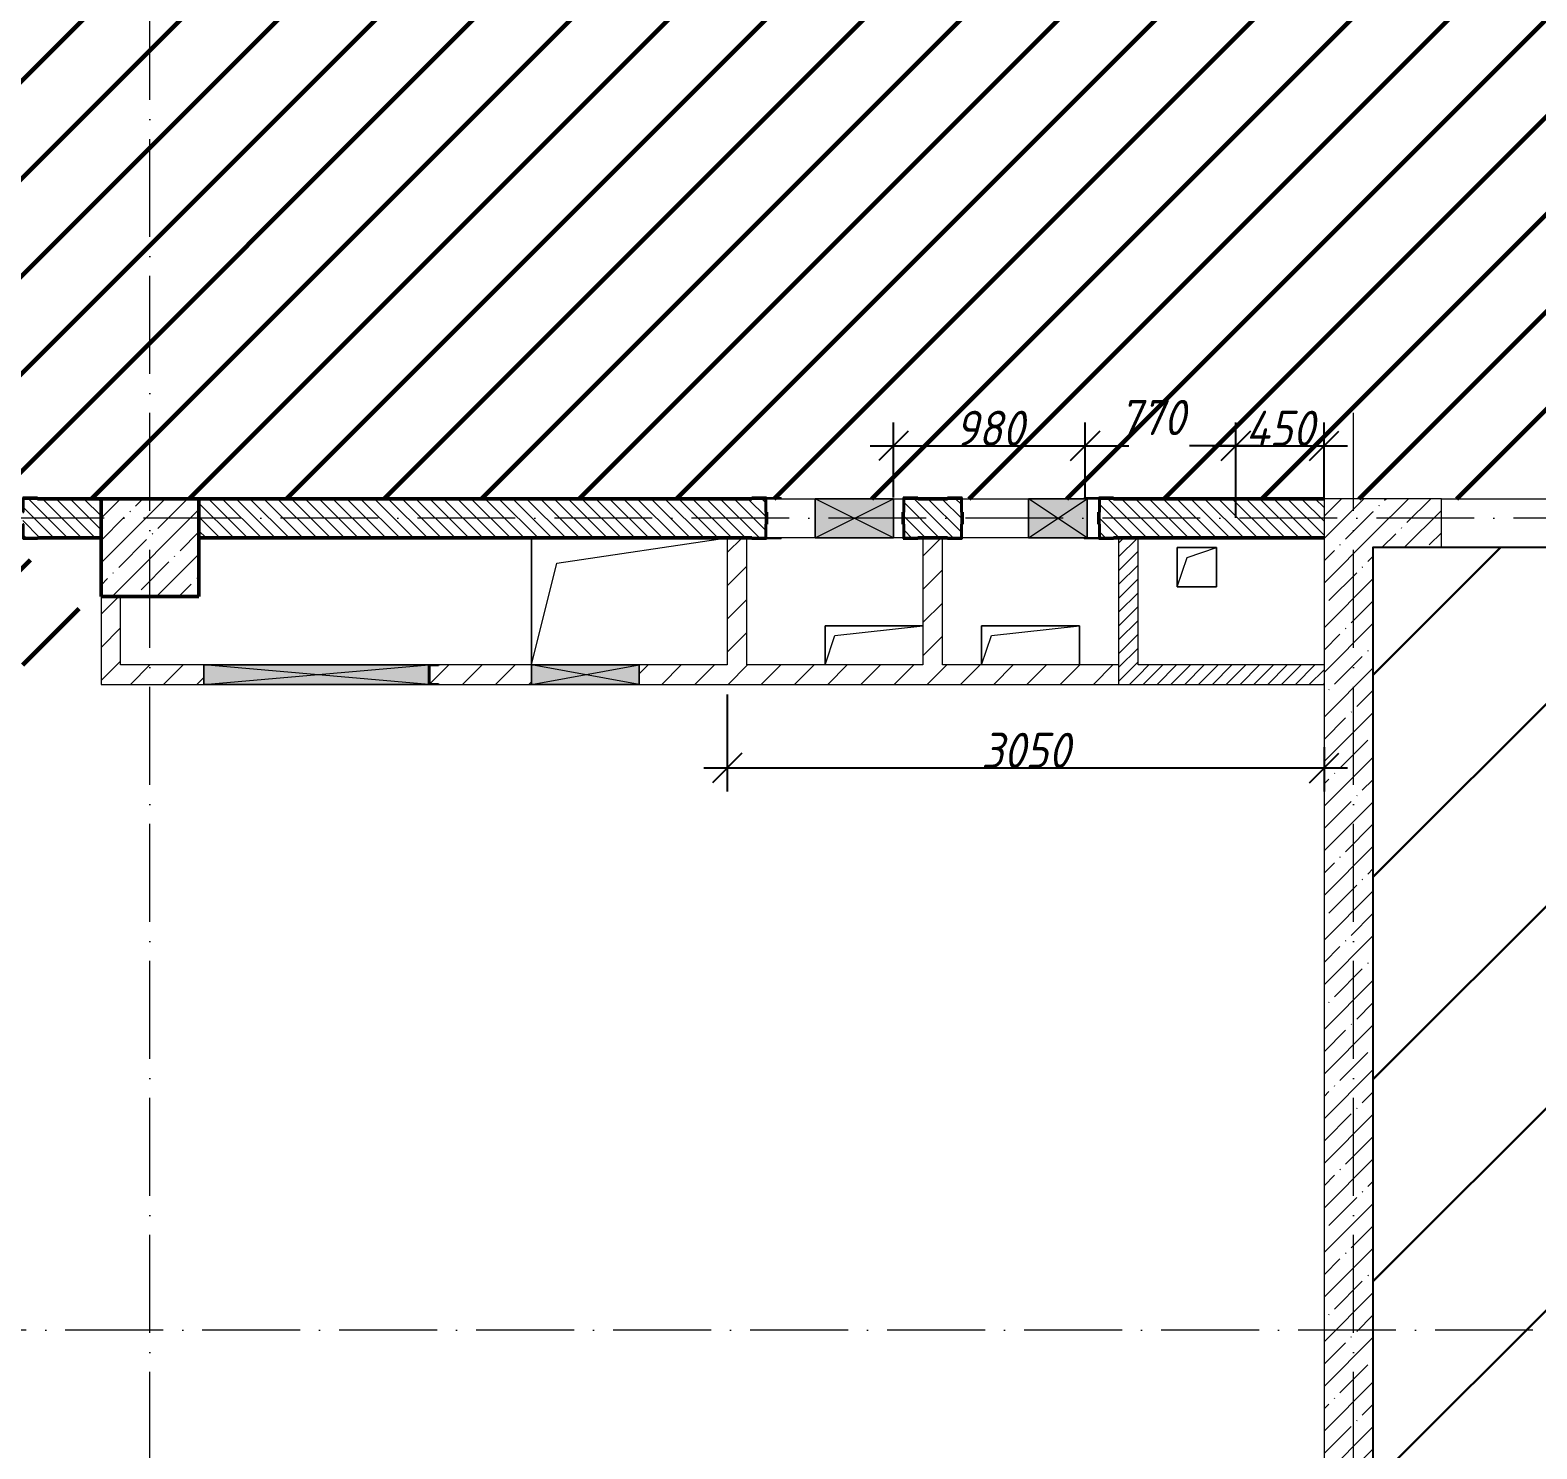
# Model space of a CAD drawing. Header units: millimetres. Extents: x -606178 to 312196, y -19338 to 632709.
# Drawn here: x -190364 to -182663, y 453019 to 460270 of the extents above; entities that cross this region are included whole.
import ezdxf

# ---------------------------------------------------------------- set-up
doc = ezdxf.new("R2010")
doc.units = ezdxf.units.MM
doc.linetypes.add('50_200_ШТРИХ_1Т_ш5_п1_п1_', pattern=[700, 500, -100, 0, -100])
for name, color, linetype, lineweight in [('4) ЛЕстницы', 5, 'Continuous', 30), ('6.4.1) Окр пт с инж. ПТ2.16', 3, 'Continuous', 60), ('A-____-____-DIMS', 7, 'Continuous', 9), ('A-DETL-GENF-OTLN', 7, 'Continuous', 9), ('A-FLOR-____-OTLN', 7, 'Continuous', 9), ('A-GENM-____-MCUT', 7, 'Continuous', 25), ('A-GENM-____-OTLN', 7, 'Continuous', 9), ('A-GENM-____-OTLN-1', 7, 'Continuous', 25), ('A-GLAZ-____-OTLN', 7, 'Continuous', 9), ('A-WALL-____-MCUT-1', 7, 'Continuous', 9), ('A-WALL-____-MCUT-2', 7, 'Continuous', 50), ('A-WALL-____-OTLN', 7, 'Continuous', 9), ('A-WALL-____-PATT-1', 7, 'Continuous', 9), ('A-WALL-FNSH-MCUT-1', 7, 'Continuous', 9), ('I-WALL-____-OTLN', 7, 'Continuous', 9), ('S-COLS-____-MCUT', 7, 'Continuous', 50), ('S-COLS-____-OTLN', 7, 'Continuous', 9), ('S-GRID-____-OTLN-1', 7, '50_200_ШТРИХ_1Т_ш5_п1_п1_', 9)]:
    doc.layers.add(name, color=color, linetype=linetype, lineweight=lineweight)
doc.styles.add('ISOCPEUR_I_10', font='isocpeui.ttf', dxfattribs={"width": 0.9, "height": 180})
doc.dimstyles.new('ISO-1_8_0_9К_СРЕДНИЙ_Кладочные_3', dxfattribs={"dimscale": 304.8, "dimtxt": 179.276612, "dimasz": 0.492126, "dimexe": 0.393701, "dimexo": 0, "dimgap": 0, "dimtad": 1, "dimdec": 3, "dimrnd": 0.001, "dimdsep": 46, "dimtxsty": 'ISOCPEUR_I_10', "dimblk1": 'OBLIQUE', "dimblk2": 'OBLIQUE', "dimsah": 1, "dimcen": 0.09, "dimdle": 0.393701, "dimazin": 0, "dimtfac": 1, "dimtdec": 4, "dimtix": 1, "dimtmove": 0, "dimatfit": 3, "dimfxl": 1, "dimtvp": 1, "dimtolj": 1, "dimtzin": 0, "dimarcsym": 2})
doc.dimstyles.new('ISO-1_8_0_9К_СРЕДНИЙ_Кладочные_5', dxfattribs={"dimscale": 304.8, "dimtxt": 179.276612, "dimasz": 0.492126, "dimexe": 0.393701, "dimexo": 0, "dimgap": 0, "dimtad": 1, "dimdec": 3, "dimrnd": 0.001, "dimdsep": 46, "dimtxsty": 'ISOCPEUR_I_10', "dimblk1": 'OBLIQUE', "dimblk2": 'OBLIQUE', "dimsah": 1, "dimcen": 0.09, "dimdle": 0.393701, "dimazin": 0, "dimtfac": 1, "dimtdec": 4, "dimtix": 1, "dimtmove": 2, "dimatfit": 3, "dimfxl": 1, "dimtvp": 1, "dimtolj": 1, "dimtzin": 0, "dimarcsym": 2})
pattern_1 = [(135, (-264901.3, 451794.26), (-35.35534, -35.35534), [])]
pattern_2 = [(45, (-264901.3, 451794.26), (-84.85281, 84.85281), [])]
pattern_3 = [(45, (-264901.3, 451794.26), (-35.35534, 35.35534), [])]
pattern_4 = [(45, (-264901.3, 451794.26), (-114.04925, 114.04925), []), (45, (-264787.25, 451794.26), (-114.04925, 114.04925), [201.612, -40.322, 3.353, -36.97])]

# ---------------------------------------------------------------- blocks, each defined once
blk = doc.blocks.new('BSC_Колонна _Прямоугольная - 500х500-V58-АР1_План отверстий 2 этажа в осях 1-64_А-ГГ')
at = {"layer": 'S-COLS-____-OTLN'}
h = blk.add_hatch(dxfattribs=at)
h.set_pattern_fill('FP_87', color=256, style=0, pattern_type=2)
h.set_pattern_definition([(45, (-75150, -5831.04), (-114.04925, 114.04925), []), (45, (-75035.95, -5831.04), (-114.04925, 114.04925), [201.613, -40.323, 3.353, -36.97])])
h.paths.add_polyline_path([(-250, -250), (250, -250), (250, 250), (-250, 250)], flags=0)
at = {"layer": 'S-COLS-____-MCUT'}
for p, q in [((250, 250), (-250, 250)), ((-250, 250), (-250, -250)), ((250, -250), (250, 250)), ((-250, -250), (250, -250))]:
    blk.add_line(p, q, dxfattribs=at)
blk = doc.blocks.new('154_Стойка_СКБ_Уголок - СМ-2180_200-28268025-АР1_План отверстий 2 этажа в осях 1-64_А-ГГ')
at = {"layer": 'A-GENM-____-MCUT'}
for p, q in [((125, 156), (125, 81)), ((200, 156), (125, 156)), ((200, 150), (200, 156)), ((125, 81), (131, 81)), ((131, 81), (131, 150)), ((131, 150), (200, 150)), ((131, 19), (125, 19)), ((125, 19), (125, -56)), ((131, -50), (131, 19)), ((125, -56), (200, -56)), ((200, -50), (131, -50)), ((200, -56), (200, -50))]:
    blk.add_line(p, q, dxfattribs=at)
blk = doc.blocks.new('Фахверк_СКБ_Уголок - 200_3960_зеркало-28268689-АР1_План отверстий 2 этажа в осях 1-64_А-ГГ')
at = {"layer": 'A-GENM-____-MCUT'}
for p, q in [((200, 156), (125, 156)), ((125, 156), (125, 81)), ((200, 150), (200, 156)), ((125, 81), (131, 81)), ((131, 81), (131, 150)), ((131, 150), (200, 150)), ((131, 19), (125, 19)), ((125, 19), (125, -56)), ((131, -50), (131, 19)), ((125, -56), (200, -56)), ((200, -50), (131, -50)), ((200, -56), (200, -50))]:
    blk.add_line(p, q, dxfattribs=at)
blk = doc.blocks.new('Фахверк_СКБ_Уголок - 200_3960-28268576-АР1_План отверстий 2 этажа в осях 1-64_А-ГГ')
at = {"layer": 'A-GENM-____-MCUT'}
for p, q in [((200, 156), (125, 156)), ((125, 156), (125, 81)), ((200, 150), (200, 156)), ((125, 81), (131, 81)), ((131, 81), (131, 150)), ((131, 150), (200, 150)), ((131, 19), (125, 19)), ((125, 19), (125, -56)), ((131, -50), (131, 19)), ((125, -56), (200, -56)), ((200, -50), (131, -50)), ((200, -56), (200, -50))]:
    blk.add_line(p, q, dxfattribs=at)
blk = doc.blocks.new('Стойка_Влож_Уголок_Опорный - Уголок-28213941-АР1_План отверстий 2 этажа в осях 1-64_А-ГГ')
at = {"layer": 'A-GENM-____-OTLN'}
for p, q in [((-212, -6), (-212, 0)), ((0, 0), (0, -6)), ((-212, -75), (-212, -6)), ((-212, -6), (-206, -6)), ((-212, -75), (-206, -75)), ((-6, -6), (0, -6)), ((-6, -75), (0, -75)), ((0, -6), (0, -75))]:
    blk.add_line(p, q, dxfattribs=at)
blk = doc.blocks.new('154_Фахверк_СКБ_Швеллер - Тип_100_3960-28494444-АР1_План отверстий 2 этажа в осях 1-64_А-ГГ')
at = {"layer": 'A-GENM-____-MCUT'}
for p, q in [((125, 50), (175, 50)), ((125, -50), (125, 50)), ((128, 47), (128, -47)), ((175, 47), (128, 47)), ((175, 50), (175, 47)), ((175, -50), (125, -50)), ((128, -47), (175, -47)), ((175, -47), (175, -50))]:
    blk.add_line(p, q, dxfattribs=at)
blk = doc.blocks.new('AR_Отверстие прямоугольное _в плите_ - AR_Отверстие прямоугольное _в плите_-30229432-АР1_План отверстий 2 этажа в осях 1-64_А-ГГ')
at = {"layer": 'A-GENM-____-OTLN'}
for p, q in [((250, 100), (-250, 100)), ((-250, 100), (-250, -100)), ((-200, 50), (250, 100)), ((-250, -100), (-200, 50))]:
    blk.add_line(p, q, dxfattribs=at)
blk = doc.blocks.new('AR_Отверстие прямоугольное _в плите_ - AR_Отверстие прямоугольное _в плите_-V147-АР1_План отверстий 2 этажа в осях 1-64_А-ГГ')
at = {"layer": 'A-GENM-____-OTLN'}
for p, q in [((250, 100), (-250, 100)), ((-250, 100), (-250, -100)), ((-200, 50), (250, 100)), ((250, -100), (250, 100)), ((-250, -100), (-200, 50))]:
    blk.add_line(p, q, dxfattribs=at)
blk = doc.blocks.new('AR_Отверстие прямоугольное _в плите_ - AR_Отверстие прямоугольное _в плите_-V150-АР1_План отверстий 2 этажа в осях 1-64_А-ГГ')
at = {"layer": 'A-GENM-____-OTLN'}
for p, q in [((100, 100), (-100, 100)), ((-100, 100), (-100, -100)), ((-50, 50), (100, 100)), ((100, -100), (100, 100)), ((-100, -100), (-50, 50)), ((-100, -100), (100, -100))]:
    blk.add_line(p, q, dxfattribs=at)
blk = doc.blocks.new('AR_Отверстие прямоугольное _в плите_ - AR_Отверстие прямоугольное _в плите_-30552580-АР1_План отверстий 2 этажа в осях 1-64_А-ГГ')
at = {"layer": 'A-GENM-____-OTLN'}
for p, q in [((-500, 325), (-500, -325)), ((-370, 195), (500, 325)), ((-500, -325), (-370, 195))]:
    blk.add_line(p, q, dxfattribs=at)
blk = doc.blocks.new('AR_Отверстие прямоугольное _в стене_ - AR_Отверстие прямоугольное _в стене__ЭОМ-36405854-АР1_План отверстий 2 этажа в осях 1-64_А-ГГ')
at = {"layer": 'A-GLAZ-____-OTLN'}
blk.add_hatch(color=256, dxfattribs=at).paths.add_polyline_path([(200, 100), (-200, 100), (-200, -100), (200, -100), (200, 85.2)], flags=0)
at = {"layer": 'A-DETL-GENF-OTLN'}
for p, q in [((-200, -100), (-200, 100)), ((-200, 100), (200, 100)), ((200, 100), (-200, -100)), ((-200, 100), (200, -100)), ((200, 100), (-200, 100)), ((-200, 100), (-200, -100)), ((200, 100), (200, -100)), ((200, -100), (200, 100)), ((200, -100), (-200, -100)), ((-200, -100), (200, -100))]:
    blk.add_line(p, q, dxfattribs=at)
blk = doc.blocks.new('AR_Отверстие прямоугольное _в стене__БезПР - AR_Отверстие прямоугольное _в стене__БезПР-36392850-АР1_План отверстий 2 этажа в осях 1-64_А-ГГ')
at = {"layer": 'A-GLAZ-____-OTLN'}
blk.add_hatch(color=256, dxfattribs=at).paths.add_polyline_path([(150, 100), (-150, 100), (-150, -100), (150, -100), (150, 85.2)], flags=0)
at = {"layer": 'A-DETL-GENF-OTLN'}
for p, q in [((-150, -100), (-150, 100)), ((-150, 100), (150, 100)), ((150, 100), (-150, -100)), ((-150, 100), (150, -100)), ((150, 100), (-150, 100)), ((-150, 100), (-150, -100)), ((150, 100), (150, -100)), ((150, -100), (150, 100)), ((150, -100), (-150, -100)), ((-150, -100), (150, -100))]:
    blk.add_line(p, q, dxfattribs=at)
blk = doc.blocks.new('AR_Отверстие прямоугольное _в стене_ - AR_Отверстие прямоугольное _в стене__ОВ-36863857-АР1_План отверстий 2 этажа в осях 1-64_А-ГГ')
at = {"layer": 'A-GLAZ-____-OTLN'}
blk.add_hatch(color=256, dxfattribs=at).paths.add_polyline_path([(275, 50), (-275, 50), (-275, -50), (275, -50)], flags=0)
at = {"layer": 'A-DETL-GENF-OTLN'}
for p, q in [((-275, -50), (-275, 50)), ((-275, 50), (275, 50)), ((275, 50), (-275, -50)), ((-275, 50), (275, -50)), ((275, 50), (-275, 50)), ((-275, 50), (-275, -50)), ((275, 50), (275, -50)), ((275, -50), (275, 50)), ((275, -50), (-275, -50)), ((-275, -50), (275, -50))]:
    blk.add_line(p, q, dxfattribs=at)
blk = doc.blocks.new('AR_Отверстие прямоугольное _в стене_ - AR_Отверстие прямоугольное _в стене__ОВ-36863931-АР1_План отверстий 2 этажа в осях 1-64_А-ГГ')
at = {"layer": 'A-GLAZ-____-OTLN'}
blk.add_hatch(color=256, dxfattribs=at).paths.add_polyline_path([(575, 50), (-575, 50), (-575, -50), (575, -50), (575, 47)], flags=0)
at = {"layer": 'A-DETL-GENF-OTLN'}
for p, q in [((-575, 50), (575, 50)), ((575, 50), (-575, -50)), ((-575, 50), (575, -50)), ((575, 50), (-575, 50)), ((575, 50), (575, -50)), ((575, -50), (575, 50)), ((575, -50), (-575, -50)), ((-575, -50), (575, -50))]:
    blk.add_line(p, q, dxfattribs=at)
blk = doc.blocks.new('_Oblique')
at = {"color": 0, "linetype": 'ByBlock', "lineweight": -2}
blk.add_line((-0.5, -0.5), (0.5, 0.5), dxfattribs=at)
blk = doc.blocks.new('*D4593')
at = {"layer": 'A-____-____-DIMS', "color": 0, "lineweight": -2, "transparency": 16777216}
for p, q in [((-185951.3, 457881.3), (-185951.3, 458264.7)), ((-184971.3, 457875.3), (-184971.3, 458264.7)), ((-186071.3, 458144.7), (-184851.3, 458144.7))]:
    blk.add_line(p, q, dxfattribs=at)
at = {"layer": 'Defpoints', "color": 0, "transparency": 16777216}
for p in [(-184971.3, 458144.7), (-185951.3, 457881.3), (-184971.3, 457875.3)]:
    blk.add_point(p, dxfattribs=at)
at = {"layer": 'A-____-____-DIMS', "color": 0, "lineweight": -2, "transparency": 16777216, "xscale": 150, "yscale": 150, "zscale": 150, "rotation": 180}
blk.add_blockref('_Oblique', (-185951.3, 458144.7), dxfattribs=at)
at = {"layer": 'A-____-____-DIMS', "color": 0, "lineweight": -2, "transparency": 16777216, "xscale": 150, "yscale": 150, "zscale": 150}
blk.add_blockref('_Oblique', (-184971.3, 458144.7), dxfattribs=at)
at = {"layer": 'A-____-____-DIMS', "color": 0, "transparency": 16777216, "insert": (-185461.3, 458234.7), "char_height": 180, "width": 409.578, "attachment_point": 5, "style": 'ISOCPEUR_I_10'}
blk.add_mtext('\\A1;980', dxfattribs=at)
blk = doc.blocks.new('*D4594')
at = {"layer": 'A-____-____-DIMS', "color": 0, "lineweight": -2, "transparency": 16777216}
for p, q in [((-184971.3, 457875.3), (-184971.3, 458264.7)), ((-184201.3, 457776.7), (-184201.3, 458264.7)), ((-185091.3, 458144.7), (-184749.5, 458144.7)), ((-184081.3, 458144.7), (-184438.2, 458144.7))]:
    blk.add_line(p, q, dxfattribs=at)
at = {"layer": 'Defpoints', "color": 0, "transparency": 16777216}
for p in [(-184201.3, 458144.7), (-184971.3, 457875.3), (-184201.3, 457776.7)]:
    blk.add_point(p, dxfattribs=at)
at = {"layer": 'A-____-____-DIMS', "color": 0, "lineweight": -2, "transparency": 16777216, "xscale": 150, "yscale": 150, "zscale": 150, "rotation": 180}
blk.add_blockref('_Oblique', (-184971.3, 458144.7), dxfattribs=at)
at = {"layer": 'A-____-____-DIMS', "color": 0, "lineweight": -2, "transparency": 16777216, "xscale": 150, "yscale": 150, "zscale": 150}
blk.add_blockref('_Oblique', (-184201.3, 458144.7), dxfattribs=at)
at = {"layer": 'A-____-____-DIMS', "color": 0, "transparency": 16777216, "insert": (-184798.6, 458379.9), "char_height": 180, "width": 409.578, "attachment_point": 1, "line_spacing_factor": 1.149209, "style": 'ISOCPEUR_I_10'}
blk.add_mtext('\\A1;770', dxfattribs=at)
blk = doc.blocks.new('*D4595')
at = {"layer": 'A-____-____-DIMS', "color": 0, "lineweight": -2, "transparency": 16777216}
for p, q in [((-184201.3, 457776.7), (-184201.3, 458264.7)), ((-183751.3, 457875.3), (-183751.3, 458264.7)), ((-184321.3, 458144.7), (-183631.3, 458144.7))]:
    blk.add_line(p, q, dxfattribs=at)
at = {"layer": 'Defpoints', "color": 0, "transparency": 16777216}
for p in [(-183751.3, 458144.7), (-183751.3, 457875.3), (-184201.3, 457776.7)]:
    blk.add_point(p, dxfattribs=at)
at = {"layer": 'A-____-____-DIMS', "color": 0, "lineweight": -2, "transparency": 16777216, "xscale": 150, "yscale": 150, "zscale": 150, "rotation": 180}
blk.add_blockref('_Oblique', (-184201.3, 458144.7), dxfattribs=at)
at = {"layer": 'A-____-____-DIMS', "color": 0, "lineweight": -2, "transparency": 16777216, "xscale": 150, "yscale": 150, "zscale": 150}
blk.add_blockref('_Oblique', (-183751.3, 458144.7), dxfattribs=at)
at = {"layer": 'A-____-____-DIMS', "color": 0, "transparency": 16777216, "insert": (-183976.3, 458234.7), "char_height": 180, "width": 426.127, "attachment_point": 5, "style": 'ISOCPEUR_I_10'}
blk.add_mtext('\\A1;450', dxfattribs=at)
blk = doc.blocks.new('*D4752')
at = {"layer": 'A-____-____-DIMS', "color": 0, "lineweight": -2, "transparency": 16777216}
for p, q in [((-186801.3, 456875.3), (-186801.3, 456378.9)), ((-183751.3, 456604.9), (-183751.3, 456378.9)), ((-186921.3, 456498.9), (-183631.3, 456498.9))]:
    blk.add_line(p, q, dxfattribs=at)
at = {"layer": 'Defpoints', "color": 0, "transparency": 16777216}
for p in [(-186801.3, 456875.3), (-183751.3, 456604.9), (-183751.3, 456498.9)]:
    blk.add_point(p, dxfattribs=at)
at = {"layer": 'A-____-____-DIMS', "color": 0, "lineweight": -2, "transparency": 16777216, "xscale": 150, "yscale": 150, "zscale": 150, "rotation": 180}
blk.add_blockref('_Oblique', (-186801.3, 456498.9), dxfattribs=at)
at = {"layer": 'A-____-____-DIMS', "color": 0, "lineweight": -2, "transparency": 16777216, "xscale": 150, "yscale": 150, "zscale": 150}
blk.add_blockref('_Oblique', (-183751.3, 456498.9), dxfattribs=at)
at = {"layer": 'A-____-____-DIMS', "color": 0, "transparency": 16777216, "insert": (-185276.3, 456588.9), "char_height": 180, "width": 546.104, "attachment_point": 5, "style": 'ISOCPEUR_I_10'}
blk.add_mtext('\\A1;3050', dxfattribs=at)

msp = doc.modelspace()

# ---------------------------------------------------------------- hatches: boundary and pattern name
at = {"layer": '4) ЛЕстницы'}
h = msp.add_hatch(dxfattribs=at)
h.set_pattern_fill('ANSI31', color=256, scale=230)
h.set_pattern_definition([(45, (-308161, 388080.6), (-516.3647, 516.3647), [])])
h.paths.add_polyline_path([(-183501.3011, 457625.3011), (-181451.3011, 457625.3011), (-181451.3011, 450125.3011), (-183501.3011, 450125.3011)])
at = {"layer": '6.4.1) Окр пт с инж. ПТ2.16'}
h = msp.add_hatch(dxfattribs=at)
h.set_pattern_fill('ANSI31', color=256, scale=111)
h.paths.add_polyline_path([(-226051.3011, 460975.3011), (-175901.3011, 460975.3011), (-175901.3011, 457875.3011), (-226051.3011, 457875.3011)])
h = msp.add_hatch(dxfattribs=at)
h.set_pattern_fill('ANSI31', color=256, scale=111)
h.paths.add_polyline_path([(-190113.3011, 457563.3011), (-192389.3011, 457563.3011), (-192389.3011, 457263.3011), (-192939.3011, 457263.3011), (-192939.3011, 457025.3011), (-190113.3011, 457025.3011)])
h.paths.add_polyline_path([(-199711.3011, 457563.3011), (-201931.3011, 457563.3011), (-201931.3011, 457163.3011), (-207351.3011, 457163.3011), (-207351.3011, 457563.3011), (-208089.3011, 457563.3011), (-208089.3011, 457163.3011), (-208813.3011, 457163.3011), (-208813.3011, 457563.3011), (-210939.3011, 457563.3011), (-210939.3011, 457163.3011), (-213039.3011, 457163.3011), (-213039.3011, 457025.3011), (-207961.3011, 457025.3011), (-207961.3011, 457442.6987), (-207481.3011, 457442.6987), (-207481.3011, 457025.3011), (-199711.3011, 457025.3011)])
h.paths.add_polyline_path([(-194951.3011, 457563.3011), (-195951.3011, 457563.3011), (-195951.3011, 457025.3011), (-194951.3011, 457025.3011)])
h.paths.add_polyline_path([(-217301.3011, 457865.3011), (-218767.83, 457694.3011, -1), (-218767.83, 457644.3011), (-217853.596, 457025.3011), (-217301.3011, 457025.3011)])
at = {"layer": 'A-WALL-____-PATT-1'}
h = msp.add_hatch(dxfattribs=at)
h.set_pattern_fill('FP_6', color=256, style=0, pattern_type=2)
h.set_pattern_definition(pattern_1)
h.paths.add_polyline_path([(-190195.3011, 457675.3011), (-190001.3011, 457675.3011), (-190001.3011, 457875.3011), (-190395.3011, 457875.3011), (-190395.3011, 457806.3011), (-190401.3011, 457806.3011), (-190401.3011, 457744.3011), (-190395.3011, 457744.3011), (-190395.3011, 457675.3011), (-190326.3011, 457675.3011)], flags=0)
h.paths.add_polyline_path([(-192501.3011, 457675.3011), (-192107.3011, 457675.3011), (-192107.3011, 457744.3011), (-192101.3011, 457744.3011), (-192101.3011, 457806.3011), (-192107.3011, 457806.3011), (-192107.3011, 457875.3011), (-192501.3011, 457875.3011), (-192501.3011, 457715.3011)], flags=0)
h = msp.add_hatch(dxfattribs=at)
h.set_pattern_fill('FP_6', color=256, style=0, pattern_type=2)
h.set_pattern_definition(pattern_1)
h.paths.add_polyline_path([(-184895.3011, 457675.3011), (-183751.3011, 457675.3011), (-183751.3011, 457875.3011), (-184895.3011, 457875.3011), (-184895.3011, 457806.3011), (-184901.3011, 457806.3011), (-184901.3011, 457744.3011), (-184895.3011, 457744.3011), (-184895.3011, 457676.3446)], flags=0)
h.paths.add_polyline_path([(-185826.3011, 457675.3011), (-185607.3011, 457675.3011), (-185607.3011, 457744.3011), (-185601.3011, 457744.3011), (-185601.3011, 457806.3011), (-185607.3011, 457806.3011), (-185607.3011, 457875.3011), (-185895.3011, 457875.3011), (-185895.3011, 457806.3011), (-185901.3011, 457806.3011), (-185901.3011, 457744.3011), (-185895.3011, 457744.3011), (-185895.3011, 457675.3011)], flags=0)
h.paths.add_polyline_path([(-187146.562, 457675.3011), (-186607.3011, 457675.3011), (-186607.3011, 457744.3011), (-186601.3011, 457744.3011), (-186601.3011, 457806.3011), (-186607.3011, 457806.3011), (-186607.3011, 457875.3011), (-189501.3011, 457875.3011), (-189501.3011, 457675.3011)], flags=0)
h = msp.add_hatch(dxfattribs=at)
h.set_pattern_fill('FP_25', color=256, style=0, pattern_type=2)
h.set_pattern_definition(pattern_4)
h.paths.add_polyline_path([(-183751.3011, 450375.3011), (-183501.3011, 450375.3011), (-183501.3011, 457875.3011), (-183751.3011, 457875.3011), (-183751.3011, 452530.1677)], flags=0)
h = msp.add_hatch(dxfattribs=at)
h.set_pattern_fill('FP_25', color=256, style=0, pattern_type=2)
h.set_pattern_definition(pattern_4)
h.paths.add_polyline_path([(-181351.3011, 457625.3011), (-181351.3011, 457875.3011), (-181551.3011, 457875.3011), (-181551.3011, 457625.3011)], flags=0)
h.paths.add_polyline_path([(-183501.3011, 457625.3011), (-183151.3011, 457625.3011), (-183151.3011, 457875.3011), (-183501.3011, 457875.3011)], flags=0)
h = msp.add_hatch(dxfattribs=at)
h.set_pattern_fill('FP_4', color=256, style=0, pattern_type=2)
h.set_pattern_definition(pattern_2)
h.paths.add_polyline_path([(-186701.3011, 457025.3011), (-186701.3011, 457675.3011), (-186801.3011, 457675.3011), (-186801.3011, 457025.3011)], flags=0)
h = msp.add_hatch(dxfattribs=at)
h.set_pattern_fill('FP_4', color=256, style=0, pattern_type=2)
h.set_pattern_definition(pattern_2)
h.paths.add_polyline_path([(-185701.3011, 457025.3011), (-185701.3011, 457675.3011), (-185801.3011, 457675.3011), (-185801.3011, 457025.3011)], flags=0)
h = msp.add_hatch(dxfattribs=at)
h.set_pattern_fill('FP_5', color=256, style=0, pattern_type=2)
h.set_pattern_definition(pattern_3)
h.paths.add_polyline_path([(-184701.3011, 456925.3011), (-184701.3011, 457675.3011), (-184801.3011, 457675.3011), (-184801.3011, 456925.3011)], flags=0)
h = msp.add_hatch(dxfattribs=at)
h.set_pattern_fill('FP_4', color=256, style=0, pattern_type=2)
h.set_pattern_definition(pattern_2)
h.paths.add_polyline_path([(-189901.3011, 457025.3011), (-189901.3011, 457375.3011), (-190001.3011, 457375.3011), (-190001.3011, 457025.3011)], flags=0)
h = msp.add_hatch(dxfattribs=at)
h.set_pattern_fill('FP_4', color=256, style=0, pattern_type=2)
h.set_pattern_definition(pattern_2)
h.paths.add_polyline_path([(-184801.3011, 456925.3011), (-184801.3011, 457025.3011), (-187251.3011, 457025.3011), (-187251.3011, 456925.3011), (-185379.0977, 456925.3011)], flags=0)
h.paths.add_polyline_path([(-190001.3011, 456925.3011), (-189476.3011, 456925.3011), (-189476.3011, 457025.3011), (-190001.3011, 457025.3011)], flags=0)
h.paths.add_polyline_path([(-187801.3011, 456925.3011), (-187801.3011, 457025.3011), (-188276.3011, 457025.3011), (-188276.3011, 457022.3011), (-188323.3011, 457022.3011), (-188323.3011, 456928.3011), (-188276.3011, 456928.3011), (-188276.3011, 456925.3011)], flags=0)
h = msp.add_hatch(dxfattribs=at)
h.set_pattern_fill('FP_5', color=256, style=0, pattern_type=2)
h.set_pattern_definition(pattern_3)
h.paths.add_polyline_path([(-183751.3011, 456925.3011), (-183751.3011, 457025.3011), (-184701.3011, 457025.3011), (-184701.3011, 456925.3011)], flags=0)

# ---------------------------------------------------------------- linework, layer by layer
msp.add_lwpolyline([(-181351.3011, 457625.3011), (-183501.3011, 457625.3011), (-183501.3011, 450125.3011), (-181351.3011, 450125.3011)], close=True)
at = {"layer": 'A-FLOR-____-OTLN'}
for p, q in [((-187801.3011, 457025.3011), (-187801.3011, 457675.3011)), ((-184501.3011, 457625.3011), (-184301.3011, 457625.3011)), ((-184501.3011, 457425.3011), (-184501.3011, 457625.3011)), ((-184301.3011, 457625.3011), (-184301.3011, 457425.3011)), ((-184301.3011, 457425.3011), (-184501.3011, 457425.3011)), ((-186301.3011, 457225.3011), (-185801.3011, 457225.3011)), ((-186301.3011, 457025.3011), (-186301.3011, 457225.3011)), ((-185501.3011, 457225.3011), (-185001.3011, 457225.3011)), ((-185501.3011, 457025.3011), (-185501.3011, 457225.3011)), ((-185001.3011, 457225.3011), (-185001.3011, 457025.3011))]:
    msp.add_line(p, q, dxfattribs=at)
at = {"layer": 'A-WALL-____-MCUT-1'}
for p, q in [((-183751.3011, 457875.3011), (-183751.3011, 450375.3011)), ((-183151.3011, 457875.3011), (-183751.3011, 457875.3011)), ((-183151.3011, 457625.3011), (-183151.3011, 457875.3011)), ((-183501.3011, 450375.3011), (-183501.3011, 457625.3011)), ((-183501.3011, 457625.3011), (-183151.3011, 457625.3011))]:
    msp.add_line(p, q, dxfattribs=at)
at = {"layer": 'A-WALL-____-MCUT-2'}
for p, q in [((-190001.3011, 457875.3011), (-190326.3011, 457875.3011)), ((-186676.3011, 457875.3011), (-189501.3011, 457875.3011)), ((-185676.3011, 457875.3011), (-185826.3011, 457875.3011)), ((-183751.3011, 457875.3011), (-184826.3011, 457875.3011)), ((-186601.3011, 457744.3011), (-186601.3011, 457806.3011)), ((-185901.3011, 457806.3011), (-185901.3011, 457744.3011)), ((-185601.3011, 457744.3011), (-185601.3011, 457806.3011)), ((-184901.3011, 457806.3011), (-184901.3011, 457744.3011)), ((-190326.3011, 457675.3011), (-190001.3011, 457675.3011)), ((-189501.3011, 457675.3011), (-186676.3011, 457675.3011)), ((-185826.3011, 457675.3011), (-185676.3011, 457675.3011)), ((-184826.3011, 457675.3011), (-183751.3011, 457675.3011))]:
    msp.add_line(p, q, dxfattribs=at)
at = {"layer": 'A-WALL-____-OTLN'}
for p, q in [((-183151.3011, 457875.3011), (-181551.3011, 457875.3011)), ((-181551.3011, 457625.3011), (-183151.3011, 457625.3011))]:
    msp.add_line(p, q, dxfattribs=at)
at = {"layer": 'A-WALL-FNSH-MCUT-1'}
for p, q in [((-186801.3011, 457675.3011), (-186801.3011, 457025.3011)), ((-186701.3011, 457025.3011), (-186701.3011, 457675.3011)), ((-185801.3011, 457675.3011), (-185801.3011, 457025.3011)), ((-185701.3011, 457025.3011), (-185701.3011, 457675.3011)), ((-184801.3011, 457675.3011), (-184801.3011, 456925.3011)), ((-184701.3011, 457025.3011), (-184701.3011, 457675.3011)), ((-190001.3011, 457375.3011), (-190001.3011, 456925.3011)), ((-189901.3011, 457025.3011), (-189901.3011, 457375.3011)), ((-189476.3011, 457025.3011), (-189901.3011, 457025.3011)), ((-187801.3011, 457025.3011), (-188276.3011, 457025.3011)), ((-186801.3011, 457025.3011), (-187251.3011, 457025.3011)), ((-185801.3011, 457025.3011), (-186701.3011, 457025.3011)), ((-184801.3011, 457025.3011), (-185701.3011, 457025.3011)), ((-183751.3011, 457025.3011), (-184701.3011, 457025.3011)), ((-190001.3011, 456925.3011), (-189476.3011, 456925.3011)), ((-188276.3011, 456925.3011), (-187801.3011, 456925.3011)), ((-187251.3011, 456925.3011), (-183751.3011, 456925.3011))]:
    msp.add_line(p, q, dxfattribs=at)
at = {"layer": 'I-WALL-____-OTLN'}
for p, q in [((-186601.3011, 457875.3011), (-186351.3011, 457875.3011)), ((-185951.3011, 457875.3011), (-185901.3011, 457875.3011)), ((-185601.3011, 457875.3011), (-185261.3011, 457875.3011)), ((-184961.3011, 457875.3011), (-184901.3011, 457875.3011)), ((-186351.3011, 457675.3011), (-186601.3011, 457675.3011)), ((-185901.3011, 457675.3011), (-185951.3011, 457675.3011)), ((-185261.3011, 457675.3011), (-185601.3011, 457675.3011)), ((-184901.3011, 457675.3011), (-184961.3011, 457675.3011))]:
    msp.add_line(p, q, dxfattribs=at)
at = {"layer": 'S-GRID-____-OTLN-1'}
for p, q in [((-189751.3011, 447311.6528), (-189751.3011, 461944.7985)), ((-183601.3011, 447311.6528), (-183601.3011, 458329.2751)), ((-174582.5138, 457775.3011), (-269570.0713, 457775.3011)), ((-160980.2414, 453625.3011), (-269570.0713, 453625.3011))]:
    msp.add_line(p, q, dxfattribs=at)

# ---------------------------------------------------------------- block references
at = {"layer": 'A-GENM-____-OTLN'}
for p, rotation in [((-186601.3011, 457881.3011), 89.99999999999955), ((-184901.3011, 457669.3011), 269.9999999999995)]:
    msp.add_blockref('Стойка_Влож_Уголок_Опорный - Уголок-28213941-АР1_План отверстий 2 этажа в осях 1-64_А-ГГ', p, dxfattribs=dict(at, rotation=rotation))
for name, p in [('AR_Отверстие прямоугольное _в плите_ - AR_Отверстие прямоугольное _в плите_-30552580-АР1_План отверстий 2 этажа в осях 1-64_А-ГГ', (-187301.3011, 457350.3011)), ('AR_Отверстие прямоугольное _в плите_ - AR_Отверстие прямоугольное _в плите_-V150-АР1_План отверстий 2 этажа в осях 1-64_А-ГГ', (-184401.3011, 457525.3011)), ('AR_Отверстие прямоугольное _в плите_ - AR_Отверстие прямоугольное _в плите_-30229432-АР1_План отверстий 2 этажа в осях 1-64_А-ГГ', (-186051.3011, 457125.3011)), ('AR_Отверстие прямоугольное _в плите_ - AR_Отверстие прямоугольное _в плите_-V147-АР1_План отверстий 2 этажа в осях 1-64_А-ГГ', (-185251.3011, 457125.3011))]:
    msp.add_blockref(name, p, dxfattribs=at)
at = {"layer": 'A-GENM-____-OTLN-1'}
for name, p in [('Фахверк_СКБ_Уголок - 200_3960-28268576-АР1_План отверстий 2 этажа в осях 1-64_А-ГГ', (-190526.3011, 457725.3011)), ('Фахверк_СКБ_Уголок - 200_3960_зеркало-28268689-АР1_План отверстий 2 этажа в осях 1-64_А-ГГ', (-186026.3011, 457725.3011)), ('154_Стойка_СКБ_Уголок - СМ-2180_200-28268025-АР1_План отверстий 2 этажа в осях 1-64_А-ГГ', (-185026.3011, 457725.3011)), ('154_Фахверк_СКБ_Швеллер - Тип_100_3960-28494444-АР1_План отверстий 2 этажа в осях 1-64_А-ГГ', (-188451.3011, 456975.3011))]:
    msp.add_blockref(name, p, dxfattribs=at)
at = {"layer": 'A-GENM-____-OTLN-1', "rotation": 180}
for name, p in [('154_Стойка_СКБ_Уголок - СМ-2180_200-28268025-АР1_План отверстий 2 этажа в осях 1-64_А-ГГ', (-186476.3011, 457825.3011)), ('Фахверк_СКБ_Уголок - 200_3960-28268576-АР1_План отверстий 2 этажа в осях 1-64_А-ГГ', (-185476.3011, 457825.3011))]:
    msp.add_blockref(name, p, dxfattribs=at)
at = {"layer": 'A-GLAZ-____-OTLN', "rotation": 180}
for name, p in [('AR_Отверстие прямоугольное _в стене_ - AR_Отверстие прямоугольное _в стене__ЭОМ-36405854-АР1_План отверстий 2 этажа в осях 1-64_А-ГГ', (-186151.3011, 457775.3011)), ('AR_Отверстие прямоугольное _в стене__БезПР - AR_Отверстие прямоугольное _в стене__БезПР-36392850-АР1_План отверстий 2 этажа в осях 1-64_А-ГГ', (-185111.3011, 457775.3011)), ('AR_Отверстие прямоугольное _в стене_ - AR_Отверстие прямоугольное _в стене__ОВ-36863931-АР1_План отверстий 2 этажа в осях 1-64_А-ГГ', (-188901.3011, 456975.3011)), ('AR_Отверстие прямоугольное _в стене_ - AR_Отверстие прямоугольное _в стене__ОВ-36863857-АР1_План отверстий 2 этажа в осях 1-64_А-ГГ', (-187526.3011, 456975.3011))]:
    msp.add_blockref(name, p, dxfattribs=at)
at = {"layer": 'S-COLS-____-OTLN'}
msp.add_blockref('BSC_Колонна _Прямоугольная - 500х500-V58-АР1_План отверстий 2 этажа в осях 1-64_А-ГГ', (-189751.3011, 457625.3011), dxfattribs=at)

# ---------------------------------------------------------------- dimensions: what is measured, and where the dimension line sits
at = {"layer": 'A-____-____-DIMS'}
for base, p1, p2, override, picture, middle in [((-184971.3011, 458144.7359), (-185951.3011, 457881.3011), (-184971.3011, 457875.3011), {"dimpost": '<>', "dimfxl": 980.018367}, '*D4593', (-185461.3011, 458234.7359)), ((-183751.3011, 458144.7359), (-184201.3011, 457776.6512), (-183751.3011, 457875.3011), {"dimpost": '<>', "dimfxl": 460.686241}, '*D4595', (-183976.3011, 458234.7359)), ((-183751.3011, 456498.8682), (-186801.3011, 456875.3011), (-183751.3011, 456604.9342), {"dimpost": '<>', "dimfxl": 3061.959873}, '*D4752', (-185276.3011, 456588.8682))]:
    dim = msp.add_linear_dim(base=base, p1=p1, p2=p2, dimstyle='ISO-1_8_0_9К_СРЕДНИЙ_Кладочные_3', override=override, dxfattribs=at)
    dim.commit()
    dim.dimension.update_dxf_attribs({"geometry": picture, "text_midpoint": middle})
dim = msp.add_linear_dim(base=(-184201.3011, 458144.7359), p1=(-184971.3011, 457875.3011), p2=(-184201.3011, 457776.6512), dimstyle='ISO-1_8_0_9К_СРЕДНИЙ_Кладочные_5', override={"dimpost": '<>', "dimfxl": 776.293638}, dxfattribs=at)
dim.commit()
dim.dimension.update_dxf_attribs({"geometry": '*D4594', "text_midpoint": (-184593.8534, 458259.898), "dimtype": 160})

doc.saveas('drawing.dxf')
